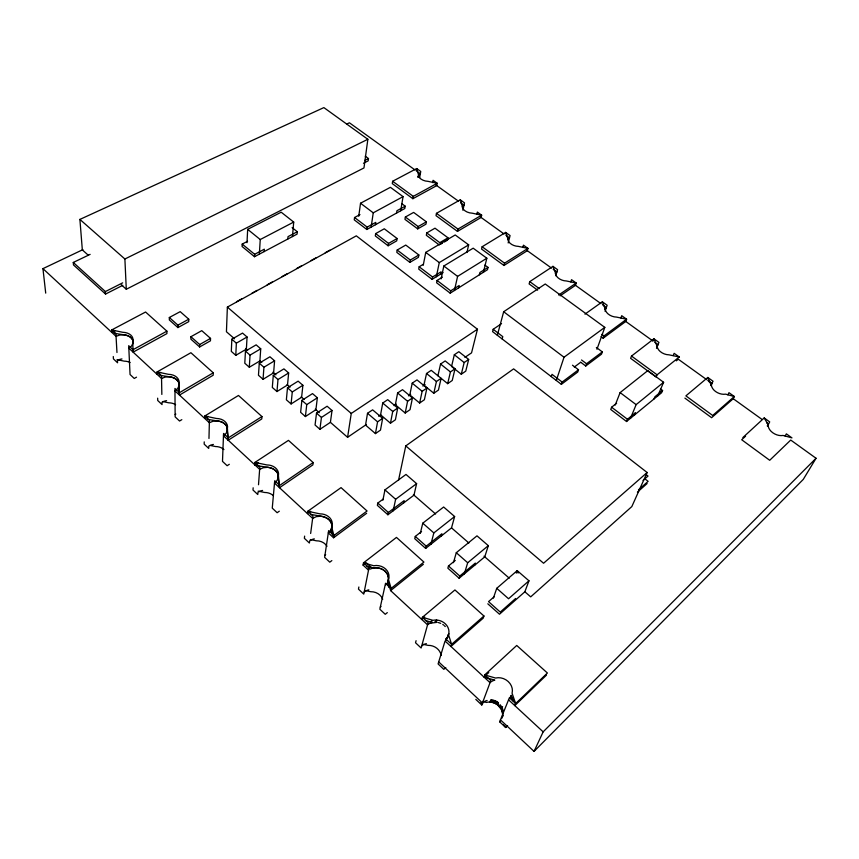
<?xml version="1.0" encoding="UTF-8"?>
<svg xmlns="http://www.w3.org/2000/svg" width="859" height="859" viewBox="0 0 859 859"><rect width="100%" height="100%" fill="white"/><g stroke="black" fill="none" stroke-linecap="round" stroke-linejoin="round"><path stroke-width="1.29" d="M188.765 319.204L188.755 321.631L177.91 327.58L169.352 319.956L169.32 317.508L180.197 311.645L188.765 319.204L177.899 325.142L177.91 327.58M190.913 336.717L190.891 339.155L199.642 346.961L210.466 340.819L210.53 338.392L201.758 330.661L190.913 336.717L199.685 344.534L199.642 346.961M204.227 441.87L204.184 444.157L208.726 448.43L208.78 446.154A10.866 8.397 -0.2 0 1 213.397 444.436M204.7 418.44L204.753 416.035L238.469 395.462L261.952 416.561L261.78 418.945L228.215 440.216L226.916 426.708C223.147 419.568 213.719 421.35 207.287 418.977M208.973 438.466L209.413 420.352L204.753 416.035L216.393 418.473A11.124 8.44 0.4 0 1 227.367 428.577L228.215 440.216M161.846 394.431L161.503 376.038L157.068 371.936L190.902 352.727L213.257 372.817L213.193 375.233L179.477 395.086L178.855 383.919A10.931 7.967 -1.2 0 0 168.418 374.32L157.068 371.936L157.122 374.374L160.612 372.387M464.912 357.376L471.548 352.856L477.464 329.233L356.313 235.849L227.367 307.103L226.443 331.757L234.518 338.8M231.833 339.23L231.318 351.395L235.796 355.325L246.383 349.13L247.059 336.996L242.539 333.088L231.833 339.23L236.354 343.171L235.796 355.325M247.575 241.293L242.195 244.085L242.077 246.501L254.511 256.712L297.074 234.12L297.289 231.726L292.124 227.646M246.995 242.657L247.671 229.353L281.194 212.205L293.714 222.073L292.457 236.569M245.459 351.116L244.794 363.25L249.325 367.233L259.912 360.92L260.728 348.818L256.143 344.856L245.459 351.116L250.033 355.121L249.325 367.233M417.979 176.771L417.946 177.319L418.591 175.257L420.341 173.786L417.12 171.467M254.511 256.712L254.651 254.296L242.195 244.085M259.354 254.135L260.245 239.543L247.671 229.353M445.757 640.331L447.067 637.421L445.757 640.331L445.703 638.871L451.609 644.336L450.943 646.473L483.209 618.158L483.939 616L454.937 589.95L422.392 617.31L421.801 619.479M264.164 251.59L264.325 249.174L254.651 254.296M259.268 363.174L258.462 375.265L263.058 379.302L273.613 372.86L274.59 360.801L269.941 356.786L259.268 363.174L263.917 367.233L263.058 379.302M253.158 487.794L253.008 490.038L257.786 494.526L257.947 492.293A11.06 8.891 2.2 0 1 262.586 490.446M279.186 485.26L277.682 473.395C273.13 465.331 262.092 467.79 254.747 464.783L254.919 462.432L288.452 440.366L313.159 462.561L312.869 464.902L279.508 487.708L278.413 475.564A11.339 8.955 2.7 0 0 266.859 464.934L254.919 462.432L259.826 466.974L258.505 484.744M273.28 375.404L272.314 387.441L276.974 391.543L287.518 384.972L288.645 372.956L283.932 368.887L273.28 375.404L277.994 379.517L276.974 391.543M287.808 239.038L288.012 236.644L297.289 231.726M287.486 387.806L286.369 399.789L291.094 403.945L301.616 397.255L302.894 385.294L298.127 381.16L287.486 387.806L292.275 391.972L291.094 403.945M301.896 400.38L300.618 412.32L305.407 416.54L315.908 409.711L317.358 397.792L312.515 393.605L301.896 400.38L306.749 404.61L305.407 416.54M316.52 413.136L315.06 425.022L319.924 429.307L330.404 422.349L332.025 410.484L327.118 406.232L316.52 413.136L321.438 417.431L319.924 429.307M304.634 536.102L304.365 538.303L309.39 543.028L309.68 540.837A11.296 9.406 5.9 0 1 314.33 538.851M307.468 513.607L307.758 511.298L341.044 487.622L367.072 511.008L333.926 535.501L333.571 537.777L328.299 532.891M310.647 533.471L312.944 516.087L307.758 511.298L320.02 513.865A11.586 9.492 6.3 0 1 331.638 526.943L333.926 535.501L328.643 530.604L324.638 557.351L329.77 562.173L331.853 560.594M359.964 214.589L354.563 217.51L354.252 219.872L366.836 229.482L404.804 208.512L405.201 206.181L402.076 203.862M88.327 255.263L82.335 249.894L79.898 219.41L323.875 107.6L367.856 139.287L363.969 167.945L126.294 289.258L121.302 284.791M358.751 216.232L360.533 203.239L390.416 187.316L403.064 196.625L400.681 210.788M365.247 156.166L368.49 158.539L368.167 160.869L363.464 163.253M446.981 638.72L448.785 633.62A12.251 10.587 19.7 0 0 432.947 620.316L422.392 617.31L428.169 622.646L421.125 648.008L415.52 642.747L416.078 640.685M366.836 229.482L367.169 227.12L375.791 222.374L375.437 224.736M371.142 227.098L373.246 212.828L403.064 196.625M375.662 233.594L375.308 235.957L388.139 245.76L396.718 240.864L397.116 238.523L384.274 228.795L375.662 233.594L388.526 243.408L388.139 245.76M330.425 422.36L347.584 437.306L351.267 413.447L477.464 329.233M419.654 177.62L420.76 171.467L416.679 168.547L392.638 181.27L392.273 183.601L412.868 198.708L436.769 185.598L437.21 183.278L433.076 180.315L432.635 182.623M396.536 213.086L396.922 210.745L405.201 206.181M367.523 413.286L365.537 425.087L375.447 433.591L380.483 430.101L382.652 418.344L372.623 409.85L367.523 413.286L377.563 421.833L375.447 433.591M397.191 250.023L396.794 252.363L409.893 262.382L418.419 257.335L418.87 254.994L405.759 245.073L397.191 250.023L410.323 260.03L409.893 262.382M405.362 217.026L404.954 219.367L417.721 228.881L425.946 224.178L426.397 221.837L413.63 212.409L405.362 217.026L418.15 226.54L417.721 228.881M416.271 170.866L416.679 168.547L418.397 174.441A8.622 5.294 10.8 0 0 427.965 181.335L437.21 183.278L413.286 196.367L412.868 198.708M382.727 403.043L380.58 414.822L390.469 423.197L395.408 419.783L397.706 408.036L387.72 399.671L382.727 403.043L392.724 411.45L390.469 423.197M423.433 264.228L419.16 266.773L418.72 269.125L432.098 279.336L443.072 272.625M358.869 586.998L358.461 589.134L363.765 594.117L368.973 567.906L363.497 562.849L396.471 537.412L423.916 562.076L391.135 588.404L390.63 590.616L427.567 624.826A12.219 10.576 19.7 0 1 430.176 623.194L437.188 622.335M368.522 570.151L363.067 565.093L363.497 562.849L373.74 565.748A11.876 10.04 11.7 0 1 385.605 568.98A11.876 10.04 11.7 0 1 388.461 579.32L391.135 588.404L385.551 583.24L379.839 609.214L385.251 614.303L387.312 612.617M444.447 241.959L447.518 240.144L448.011 237.814L434.987 228.193L426.751 232.95L426.311 235.28L439.325 244.987M397.61 393.003L395.344 404.772L405.19 413.018L410.033 409.668L412.47 397.932L402.517 389.696L397.61 393.003L407.585 401.271L405.19 413.018M423.24 265.27L425.742 252.385L455.216 234.979L468.66 244.858L466.92 252.535M383.082 499.176L377.81 503.073L377.359 505.36L387.903 514.756L413.974 495.16L416.615 483.638L405.996 474.447L384.961 489.877L382.91 500.153M462.904 210.272L464.504 202.864L460.263 199.825L436.458 213.333L436.007 215.663L457.471 231.393L481.104 217.477L481.641 215.169L477.336 212.076L476.809 214.385M432.098 279.336L432.571 276.995L441.075 271.809L440.581 274.15M412.213 383.157L409.807 394.915L419.632 403.032L424.378 399.746L426.944 388.021L417.012 379.914L412.213 383.157L422.145 391.307L419.632 403.032M436.351 276.738L439.271 262.586L468.66 244.858M387.903 514.756L388.375 512.479L404.159 500.636L403.655 502.912M442.385 277.178L437.07 280.442L436.587 282.772L450.191 293.166L487.461 269.715L488.03 267.407L484.916 265.098M398.544 480.213L405.77 445.907L513.628 368.876L647.149 472.504L631.827 506.574L530.701 596.865L524.86 591.776L528.961 580.802L517.204 570.634L496.738 588.329L493.388 598.089M441.118 278.864L443.824 266.011L473.169 248.187L486.838 258.226L483.413 272.26M393.197 510.783L395.634 499.272L416.615 483.638M437.907 375.77L440.56 364.044L445.177 360.93L455.034 368.79L452.231 380.483L447.668 383.651L431.229 370.326L426.526 373.504L423.992 385.251L433.784 393.25L438.444 390.029L441.129 378.314L436.426 381.525L433.784 393.25M457.471 231.393L457.965 229.074L481.641 215.169L472.203 213.182A8.794 5.508 12.4 0 1 462.239 206.01L460.263 199.825M450.191 293.166L450.707 290.836L459.168 285.521L458.642 287.84M454.432 290.492L457.589 276.383L486.838 258.226M447.85 636.809L448.13 635.649M454.325 354.756L451.555 366.471L461.283 374.234L465.761 371.131L468.681 359.449L458.846 351.707L454.325 354.756L464.161 362.541L461.283 374.234M447.668 383.651L450.427 371.936L455.034 368.79M508.174 242.947L510.074 235.57L505.65 232.402L482.124 246.758L481.577 249.067L503.965 265.474L527.308 250.688L527.941 248.391L523.442 245.169L522.82 247.467M421.554 531.528L415.284 536.424L414.736 538.679L425.667 548.418L451.523 527.866L454.636 516.527L443.641 507.014L422.778 523.185L420.309 533.299M479.343 274.816L479.902 272.496L488.03 267.407M425.667 548.418L426.236 546.174L441.891 533.75L441.29 536.005M430.907 544.252L433.838 532.924L454.636 516.527M503.965 265.474L504.566 263.176L527.941 248.391L518.31 246.372A8.987 5.734 14.3 0 1 507.916 238.888L505.65 232.402M448.13 635.767L448.785 633.62L447.464 637.797M501.549 323.65L493.184 329.298L492.572 331.617L561.356 384.349L577.72 372.044L578.515 369.767L572.481 365.215M497.35 335.268L503.675 311.742L545.24 284.007L604.8 327.365L596.951 349.259M498.445 702.501L497.748 705.078L501.334 709.405L502.622 713.947A12.391 10.931 31.5 0 1 502.536 716.256M502.15 338.951L502.783 336.642L493.184 329.298M132.801 343.89L132.748 340.089C129.215 333.432 120.271 335.257 114.29 332.948M431.218 622.796L431.83 620.627L430.176 623.194M455.291 560.39L448.484 565.974L447.85 568.196L459.125 578.236L484.766 556.836L488.32 545.658L476.981 535.844L456.29 552.702L453.434 562.666M555.741 275.728L557.588 269.672L552.971 266.354L529.767 281.623L529.123 283.921L537.616 290.149M329.029 532.301A11.554 9.481 6.2 0 0 330.855 530.1L331.95 526.395C331.413 515.797 318.668 516.27 311.141 514.369M459.125 578.236L459.78 576.035L475.306 563.096L474.619 565.308M497.586 701.878L496.824 704.412L497.748 705.078L498.521 703.113M464.322 573.898L467.693 562.752L488.32 545.658M570.806 281.956L571.525 279.68L576.217 283.041L575.487 285.317L560.154 295.807M551.274 376.618L552.015 374.331L562.13 382.072L561.356 384.349M556.31 380.473L564.019 357.237L604.8 327.365M502.74 716.449L503.095 715.397M496.652 701.309L495.815 703.8L496.824 704.412L497.597 702.437M580.738 362.251L585.741 366.009L586.547 363.744L602.331 351.889L596.35 347.466M605.026 311.259L607.152 305.246L602.342 301.788L584.947 314.158M516.323 573.082L517.204 570.634L518.106 573.114M601.042 336.642L603.168 338.199L603.984 335.933L626.608 319.204L621.712 315.693L620.885 317.959M602.331 351.889L601.504 354.166L585.741 366.009M495.654 700.815L494.741 703.253L495.815 703.8L496.588 701.824M490.714 700.117L489.952 702.093A12.391 10.931 31.5 0 0 486.377 702.437L482.844 701.427M491.949 700.246L491.187 702.222L489.952 702.093L491.23 699.741M493.173 700.482L492.411 702.458L491.187 702.222L492.368 699.849M494.365 700.837L493.603 702.812L492.411 702.458L493.495 700.074M495.503 701.288L494.741 703.253L493.603 702.812L494.601 700.396M656.491 348.357L658.928 342.397L653.903 338.79L631.505 356.066L630.624 358.332L656.147 377.037L657.092 374.803L679.265 356.99L674.143 353.317L673.188 355.562M616.622 403.215L611.608 407.22L610.728 409.475L626.544 421.511L661.602 392.735L662.568 390.491L660.474 388.955M615.237 405.018L620.112 392.606L647.761 370.659L663.61 382.276L657.801 395.849M499.358 706.581L500.142 704.616M500.872 705.486L500.088 707.451L502.612 706.753M500.743 708.396L501.527 706.431M501.334 709.405L502.118 707.451M501.828 710.49L502.612 708.525M502.214 711.617L502.998 709.652M502.483 712.777L503.267 710.812M652.99 341.044L653.903 338.79L657.156 346.317A9.739 6.432 21.2 0 0 668.989 354.831L679.265 356.99M502.622 713.947L503.417 711.982M507.594 725.662L505.715 727.498L499.659 721.818L509.387 697.766L515.647 703.553L514.799 705.604L546.496 675.099M626.544 421.511L627.457 419.267L635.435 412.728L634.511 414.972M630.538 418.226L636.132 404.632L663.61 382.276M506.52 725.554L505.715 727.498L503.406 724.749M710.822 385.24L711.628 383.318L710.586 385.541M653.978 398.984L654.934 396.751L662.568 390.491M500.453 719.863L534.051 751.4L543.156 731.857L816.05 458.266L790.731 440.055L769.707 460.284L741.704 439.754L745.58 436.189M711.016 385.562L712.004 383.468L707.805 380.451M727.884 394.882L728.969 392.67L734.327 396.514L733.221 398.716L711.606 417.699L684.881 398.104M767.388 426.15L769.696 421.898L764.188 417.946L742.852 437.564M436.662 620.917L435.953 622.206L436.576 620.037L434.718 622.184M785.137 436.039L786.361 433.859L791.966 437.886L783.043 435.449A10.426 6.883 26.5 0 1 772.799 432.775A10.426 6.883 26.5 0 1 768.214 424.786L764.188 417.946M487.117 700.461A12.413 10.942 31.3 0 0 483.209 702.329L481.716 704.949L475.8 699.387M816.05 458.266L803.272 479.397L534.051 751.4M656.523 346.606L658.005 344.652L654.826 342.354M604.8 309.358L606.357 307.511L602.513 304.752M555.279 273.699L556.89 271.949L553.207 269.307M499.659 721.818L500.346 721.088M507.819 239.521L509.484 237.868L505.951 235.334M712.004 383.468L711.553 383.898A10.04 6.668 23.9 0 0 710.833 384.939M513.22 701.03L511.234 695.307A12.724 11.07 29.8 0 1 509.881 698.27L510.718 696.209L515.647 703.553L547.408 673.016L516.731 645.463L484.691 674.927L490.811 680.586L481.716 704.949L482.468 704.305L480.568 702.898M224.349 434.998L226.121 433.376L227.431 430.101A11.103 8.44 0.3 0 0 217.456 420.921L213 421.264L209.36 422.746L174.968 390.899L177.652 388.612L179.048 385.541A10.909 7.956 -1.2 0 0 179.123 384.714M488.771 672.554L483.928 677.021L494.805 680.145A12.724 11.07 29.8 0 0 490.811 682.025M462.303 206.729L464 205.183L460.757 202.842M445.778 667.572L443.802 669.322L438.09 663.953L445.048 641.018L490.038 682.669M524.86 591.776L499.498 614.228L487.805 603.802M637.421 492.132L647.117 483.542M515.625 598.487L500.26 612.07L488.546 601.633L494.322 596.608M638.505 489.834L648.126 481.341L645.077 478.968M528.961 580.802L508.56 598.755L496.738 588.329M643.047 480.439L648.019 476.058L645.968 474.469M647.149 472.504L543.575 563.246L405.77 445.907M483.939 616L451.609 644.336L448.505 634.661M483.209 702.329L482.457 702.973L438.713 661.924M422.778 618.663L424.722 617.02M707.795 377.466L685.89 395.87L712.68 415.477L734.327 396.514L725.63 394.152A10.061 6.668 23.8 0 1 711.435 385.39L707.795 377.466L713.056 381.246L711.553 383.898L708.675 381.375M423.347 564.299L390.63 590.616L387.967 581.543A11.843 10.04 11.7 0 0 385.122 571.214C381.063 567.788 375.018 566.747 370.186 569.087L368.157 567.939M676.291 360.844L678.299 359.234L706.764 379.689M363.067 565.093L366.159 562.709L372.183 568.271M562.13 382.072L578.515 369.767M574.295 367.051L580.641 362.315M333.571 537.777L366.643 513.295M603.168 338.199L625.76 321.47L626.608 319.204L616.558 317.1A9.46 6.196 18.7 0 1 605.241 308.95L602.342 301.788M308.542 512.844L310.679 511.309M279.304 511.191L277.135 512.716L272.26 508.131L274.719 480.739L279.733 485.378L313.159 462.561M377.563 421.833L382.652 418.344M392.724 411.45L397.706 408.036M407.585 401.271L412.47 397.932M422.145 391.307L426.944 388.021M464.161 362.541L468.681 359.449M347.584 437.306L366.396 424.486M378.572 416.196L380.784 414.682M394.066 405.641L396.289 404.127M408.454 395.838L410.677 394.324M422.853 386.035L425.065 384.521M558.672 295.013L576.217 283.041L566.382 280.968A9.213 5.97 16.4 0 1 555.537 273.173L552.971 266.354M254.747 464.783L258.097 462.582M321.438 417.431L332.025 410.484M229.31 464.3L227.13 465.718L222.492 461.369L223.555 433.43L228.322 437.832L261.952 416.561M306.749 404.61L317.358 397.792M292.275 391.972L302.894 385.294M277.994 379.517L288.645 372.956M205.827 417.753L208.071 416.379M181.829 419.654L179.552 421.028L175.15 416.883L174.946 388.472L179.477 392.66L213.257 372.817M263.917 367.233L274.59 360.801M250.033 355.121L260.728 348.818M440.356 244.385L442.396 243.172M410.323 260.03L418.87 254.994M448.011 237.814L439.797 242.657L426.751 232.95M236.354 343.171L247.059 336.996M388.526 243.408L397.116 238.523M418.15 226.54L426.397 221.837M199.685 344.534L210.53 338.392M136.527 377.165L134.251 378.454L130.053 374.503L128.71 345.715L133.016 349.699L133.124 352.147L166.925 333.603L166.893 331.166L145.59 312.021L111.681 329.963L111.831 332.433M236.526 301.734L241.712 298.868M252.009 293.177L257.109 290.363M267.213 284.78L272.217 282.02M282.128 276.544L287.046 273.828M296.774 268.448L301.595 265.785M311.151 260.513L315.887 257.893M325.271 252.718L329.92 250.141M133.016 349.699L166.893 331.166M112.991 331.81L115.331 330.575M260.245 239.543L293.714 222.073M122.794 285.306L105.55 294.057L105.389 291.577L122.676 282.836M364.957 160.322L368.49 158.539M126.294 289.258L124.888 258.999L367.856 139.287M105.55 294.057L73.498 264.948L73.283 262.457L90.131 254.371M45.71 293.123L42.95 268.642L82.926 249.625M346.982 123.954L349.409 122.794L414.972 169.921M117.028 359.642L124.233 361.156A10.491 7.495 -2.9 0 1 130.117 362.541M159.634 374.9C165.841 377.241 175.021 375.437 178.672 382.33L179.306 392.584M162.63 401.529L168.783 402.817A10.662 7.924 -1.8 0 1 175.601 404.707M210.476 445.488L215.523 446.54A10.845 8.386 -0.3 0 1 223.92 449.568M258.172 491.123L264.626 492.475A11.038 8.88 2.1 0 1 273.28 495.622M310.324 539.549L316.284 540.794A11.264 9.406 5.8 0 1 327 546.26M365.805 590.67L370.701 591.701A11.543 9.943 11.7 0 1 382.706 599.271M423.068 644.325L428.104 645.377A11.897 10.458 20.5 0 1 441.182 655.503M366.9 566.178L373.289 567.992A11.843 10.04 11.7 0 1 385.122 571.214L387.559 574.456L388.526 578.515L387.549 582.466L389.31 587.126M425.312 620.488L432.335 622.485M484.691 674.927L495.589 678.052A12.756 11.092 29.7 0 1 508.206 681.531A12.756 11.092 29.7 0 1 512.071 693.245L515.647 703.553M438.401 622.571L440.721 623.355M442.782 624.472L443.695 625.116M435.878 184.964L458.599 201.285M480.074 216.726L504.04 233.959M527.082 250.527L551.564 268.126M575.111 285.059L600.967 303.635M625.127 321.008L652.7 340.83M733.221 398.716L761.954 419.375M766.679 422.768L768.504 424.088M392.638 181.27L413.286 196.367M436.458 213.333L457.965 229.074M482.124 246.758L504.566 263.176M529.767 281.623L539.345 288.635M601.858 334.376L603.984 335.933M631.505 356.066L657.092 374.803M581.532 359.985L586.547 363.744M620.112 392.606L636.132 404.632M360.533 203.239L373.246 212.828M425.742 252.385L439.271 262.586M443.824 266.011L457.589 276.383M503.675 311.742L564.019 357.237M611.608 407.22L627.457 419.267M354.563 217.51L367.169 227.12M419.16 266.773L432.571 276.995M437.07 280.442L450.707 290.836M440.56 364.044L450.427 371.936M426.526 373.504L436.426 381.525M227.367 307.103L351.267 413.447M245.62 348.475L247.639 350.225M259.751 360.78L261.77 362.541M272.883 372.215L275.911 374.857M287.013 384.531L290.041 387.173M301.144 396.847L304.172 399.489M315.274 409.163L319.312 412.685M413.404 494.666L435.599 513.993M451.737 528.06L468.874 542.995M484.004 556.181L509.226 578.15M79.898 219.41L124.888 258.999M384.961 489.877L395.634 499.272M422.778 523.185L433.838 532.924M456.29 552.702L467.693 562.752M169.32 317.508L177.899 325.142M377.81 503.073L388.375 512.479M415.284 536.424L426.236 546.174M448.484 565.974L459.78 576.035M73.283 262.457L105.389 291.577M42.95 268.642L116.051 336.341L119.659 335.053L123.986 334.806A10.738 7.516 -2.3 0 1 133.016 343.128L131.534 346.027L128.829 348.163L161.546 378.475L165.186 377.09L169.567 376.8A10.909 7.956 -1.2 0 1 179.08 383.898M223.469 435.814L259.654 469.325L263.305 467.726L267.825 467.317A11.317 8.944 2.7 0 1 278.015 474.254M508.56 699.827L543.156 731.857M444.511 625.814L445.263 626.565M389.095 587.492L387.044 583.325A11.843 10.04 11.7 0 1 385.777 584.829M330.855 530.1L332.401 534.491M332.916 535.34L331.295 529.23A11.554 9.481 6.2 0 0 320.89 516.195L316.295 516.656L312.633 518.385L274.504 483.08L277.113 480.471L278.327 476.992A11.317 8.944 2.7 0 0 278.23 475.156M113.281 356.528L113.431 358.89L117.554 362.766L117.415 360.415A10.512 7.495 -2.8 0 1 121.978 358.944M116.964 352.501L115.911 333.872L111.681 329.963L122.762 332.293A10.759 7.516 -2.2 0 1 132.694 341.442L133.027 349.785M157.659 398.168L157.712 400.498L162.04 404.568L161.997 402.237A10.684 7.924 -1.8 0 1 166.582 400.659M175.859 414.092A10.684 7.924 -1.8 0 1 175.129 414.564M325.679 554.592A11.296 9.406 5.9 0 1 324.96 555.172M380.999 606.475A11.564 9.943 11.7 0 1 380.301 607.109M364.184 591.991A11.564 9.943 11.7 0 1 368.844 589.843M421.694 645.947A11.929 10.469 20.4 0 1 426.365 643.627M502.29 717.426A12.413 10.942 31.3 0 1 501.753 718.328M767.388 425.645A10.405 6.883 26.6 0 1 768.075 424.539"/></g></svg>
